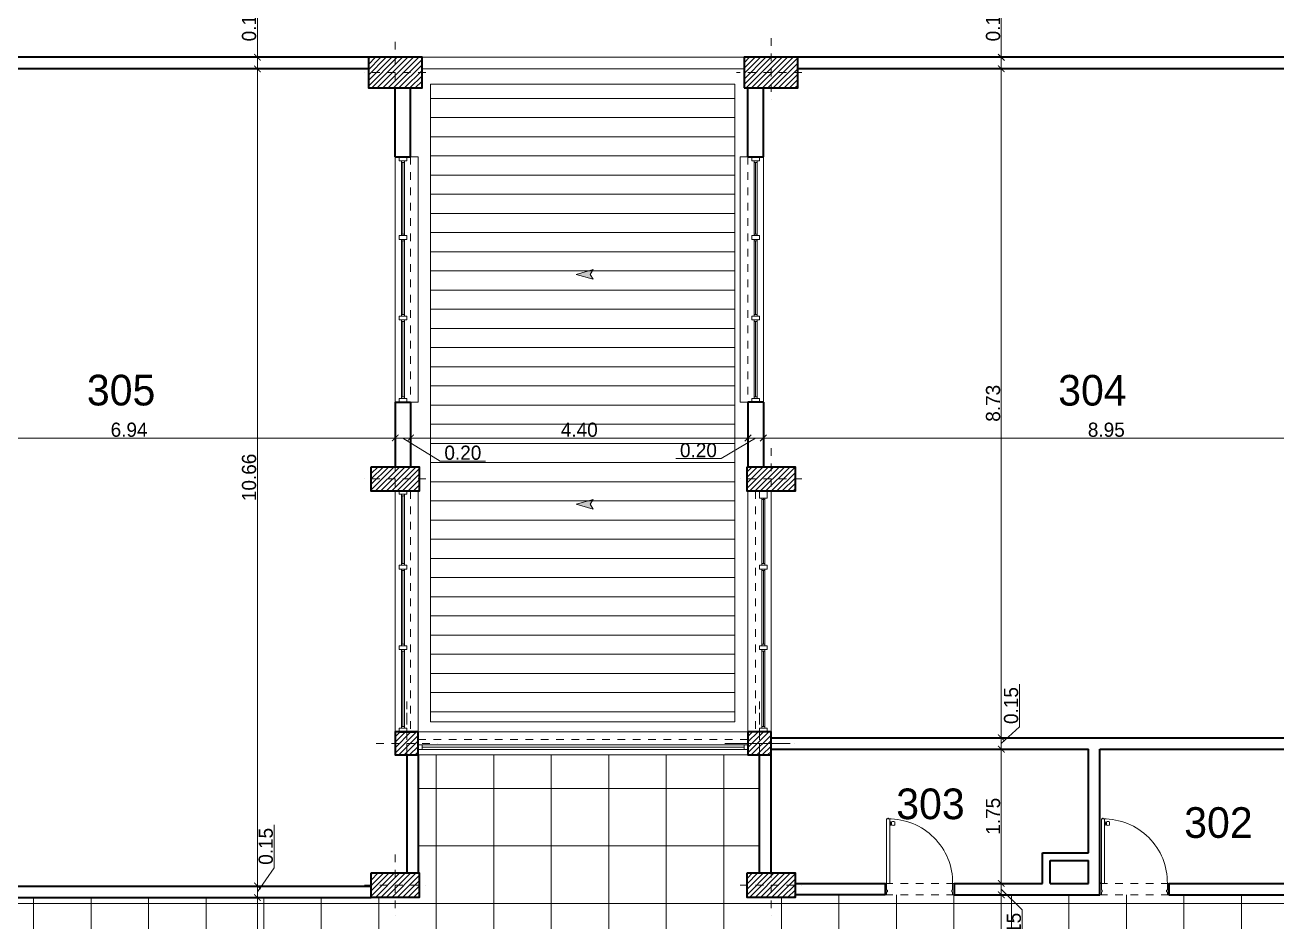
# Model space of a CAD drawing. Header units: millimetres. Extents: x 174 to 282, y -3 to 63.
# Drawn here: x 213.96 to 230.29, y 40.89 to 52.59 of the extents above; entities that cross this region are included whole.
import ezdxf
from ezdxf.enums import TextEntityAlignment as Align

# ---------------------------------------------------------------- set-up
doc = ezdxf.new("R2010")
doc.units = ezdxf.units.MM
doc.header["$LTSCALE"] = 0.005
doc.header["$MEASUREMENT"] = 0
doc.linetypes.add('ACAD_ISO02W100', pattern=[15, 12, -3])
doc.linetypes.add('ACAD_ISO10W100', pattern=[18, 12, -3, 0, -3])
for name, color, linetype, lineweight in [('Aux', 1, 'Continuous', 9), ('columna', 6, 'Continuous', 40), ('cotas', 1, 'Continuous', 15), ('ejes', 1, 'ACAD_ISO10W100', 9), ('Hatch', 11, 'Continuous', 9), ('muebles', 2, 'Continuous', 20), ('muro', 5, 'Continuous', 40), ('proy', 1, 'ACAD_ISO02W100', 9), ('pu-ven', 2, 'Continuous', 20), ('reforzamiento', 5, 'ACAD_ISO10W100', 40), ('Tenue', 11, 'Continuous', 5)]:
    doc.layers.add(name, color=color, linetype=linetype, lineweight=lineweight)
doc.layers.add('text', color=1, linetype='Continuous')
doc.styles.get("Standard").update_dxf_attribs({"font": 'ERASMD.TTF', "height": 0.185})
doc.dimstyles.get("Standard").update_dxf_attribs({"dimtxt": 0.15, "dimasz": 0.085, "dimexe": 0.07, "dimexo": 0.4, "dimgap": 0.015, "dimtad": 1, "dimzin": 1, "dimdsep": 46, "dimtxsty": 'Standard', "dimblk": 'ARCHTICK', "dimcen": 0, "dimclrd": 256, "dimclre": 256, "dimclrt": 2, "dimadec": 0, "dimazin": 0, "dimtfac": 1, "dimtix": 1, "dimtmove": 0, "dimatfit": 0, "dimfxl": 1, "dimlwd": -1, "dimlwe": -1, "dimarcsym": 0})

# ---------------------------------------------------------------- blocks, each defined once
blk = doc.blocks.new('pu-90-15')
at = {"layer": 'Aux'}
for p, q in [((0.035, 0.992), (0.035, 1.002)), ((0.045, 0.992), (0.045, 0.994))]:
    blk.add_line(p, q, dxfattribs=at)
for points in [[(0.025, 0.99), (0.025, 0.992), (0.055, 0.992), (0.055, 0.99)], [(0.06, 0.961), (0.065, 0.961), (0.065, 0.901), (0.06, 0.901)], [(0.065, 0.961), (0.075, 0.941), (0.075, 0.921), (0.065, 0.901)], [(0.075, 0.941), (0.085, 0.941), (0.085, 0.921), (0.075, 0.921)]]:
    blk.add_lwpolyline(points, dxfattribs=at)
for points in [[(0.035, 0.992), (0.035, 1.002, -0.457422), (0.045, 0.994), (0.045, 0.992)], [(0.085, 0.951), (0.085, 0.911, 0.25), (0.125, 0.911), (0.125, 0.951, 0.25), (0.085, 0.951, 1)]]:
    blk.add_lwpolyline(points, format="xyb", dxfattribs=at)
blk.add_circle((0.017, 0.153), 0.0025, dxfattribs=at)
for centre, radius, start, end in [((0.037, 0.994), 0.00846, 2.1794, 100.501), ((0.05, 0.16), 0.83, 359.2361, 90.7639)]:
    blk.add_arc(centre, radius, start, end, dxfattribs=at)
at = {"layer": 'proy'}
blk.add_line((0, 0), (0.9, 0), dxfattribs=at)
blk.add_lwpolyline([(0.9, 0.15), (0.9, 0), (0, 0), (0, 0.15)], close=True, dxfattribs=at)
at = {"layer": 'pu-ven'}
for points in [[(0.02, 0.15), (0.02, 0.99), (0.06, 0.99), (0.06, 0.15)], [(0, 0.15), (0, 0), (0.02, 0), (0.02, 0.04), (0.03, 0.04), (0.03, 0.06), (0.02, 0.06), (0.02, 0.15)], [(0.9, 0.15), (0.9, 0), (0.88, 0), (0.88, 0.04), (0.87, 0.04), (0.87, 0.06), (0.88, 0.06), (0.88, 0.15)]]:
    blk.add_lwpolyline(points, close=True, dxfattribs=at)
blk = doc.blocks.new('_ArchTick')
at = {"color": 0, "linetype": 'ByBlock', "const_width": 0.15}
blk.add_lwpolyline([(-0.5, -0.5), (0.5, 0.5)], dxfattribs=at)
blk = doc.blocks.new('*D30')
at = {"layer": 'cotas', "transparency": 16777216}
for p, q in [((211.851, 47.204), (218.791, 47.204)), ((211.851, 47.093), (211.851, 47.134)), ((218.791, 47.093), (218.791, 47.134))]:
    blk.add_line(p, q, dxfattribs=at)
at = {"layer": 'Defpoints', "color": 0, "transparency": 16777216}
for p in [(211.851, 47.493), (218.791, 47.493), (218.791, 47.204)]:
    blk.add_point(p, dxfattribs=at)
at = {"layer": 'cotas', "transparency": 16777216, "xscale": 0.085, "yscale": 0.085, "zscale": 0.085, "rotation": 180}
blk.add_blockref('_ArchTick', (211.851, 47.204), dxfattribs=at)
at = {"layer": 'cotas', "transparency": 16777216, "xscale": 0.085, "yscale": 0.085, "zscale": 0.085}
blk.add_blockref('_ArchTick', (218.791, 47.204), dxfattribs=at)
at = {"layer": 'cotas', "color": 2, "transparency": 16777216, "insert": (215.321, 47.311), "char_height": 0.185, "attachment_point": 5}
blk.add_mtext('6.94', dxfattribs=at)
blk = doc.blocks.new('*D31')
at = {"layer": 'cotas', "transparency": 16777216}
for p, q in [((218.791, 47.204), (218.706, 47.204)), ((218.791, 47.204), (218.991, 47.204)), ((218.791, 47.204), (218.991, 47.204)), ((218.891, 47.204), (219.376, 46.903)), ((218.991, 47.204), (219.076, 47.204)), ((218.791, 47.093), (218.791, 47.134)), ((218.991, 47.093), (218.991, 47.134)), ((219.376, 46.903), (219.969, 46.903))]:
    blk.add_line(p, q, dxfattribs=at)
at = {"layer": 'Defpoints', "color": 0, "transparency": 16777216}
for p in [(218.791, 47.493), (218.991, 47.493), (218.991, 47.204)]:
    blk.add_point(p, dxfattribs=at)
at = {"layer": 'cotas', "transparency": 16777216, "xscale": 0.085, "yscale": 0.085, "zscale": 0.085}
blk.add_blockref('_ArchTick', (218.791, 47.204), dxfattribs=at)
at = {"layer": 'cotas', "transparency": 16777216, "xscale": 0.085, "yscale": 0.085, "zscale": 0.085, "rotation": 180}
blk.add_blockref('_ArchTick', (218.991, 47.204), dxfattribs=at)
at = {"layer": 'cotas', "color": 2, "transparency": 16777216, "insert": (219.673, 47.011), "char_height": 0.185, "attachment_point": 5}
blk.add_mtext('0.20', dxfattribs=at)
blk = doc.blocks.new('*D32')
at = {"layer": 'cotas', "transparency": 16777216}
for p, q in [((218.991, 47.204), (223.391, 47.204)), ((218.991, 47.093), (218.991, 47.134)), ((223.391, 47.093), (223.391, 47.134))]:
    blk.add_line(p, q, dxfattribs=at)
at = {"layer": 'Defpoints', "color": 0, "transparency": 16777216}
for p in [(218.991, 47.493), (223.391, 47.493), (223.391, 47.204)]:
    blk.add_point(p, dxfattribs=at)
at = {"layer": 'cotas', "transparency": 16777216, "xscale": 0.085, "yscale": 0.085, "zscale": 0.085, "rotation": 180}
blk.add_blockref('_ArchTick', (218.991, 47.204), dxfattribs=at)
at = {"layer": 'cotas', "transparency": 16777216, "xscale": 0.085, "yscale": 0.085, "zscale": 0.085}
blk.add_blockref('_ArchTick', (223.391, 47.204), dxfattribs=at)
at = {"layer": 'cotas', "color": 2, "transparency": 16777216, "insert": (221.191, 47.311), "char_height": 0.185, "attachment_point": 5}
blk.add_mtext('4.40', dxfattribs=at)
blk = doc.blocks.new('*D33')
at = {"layer": 'cotas', "transparency": 16777216}
for p, q in [((223.491, 47.204), (223.042, 46.937)), ((223.391, 47.204), (223.306, 47.204)), ((223.391, 47.204), (223.591, 47.204)), ((223.391, 47.204), (223.591, 47.204)), ((223.591, 47.204), (223.676, 47.204)), ((223.391, 47.093), (223.391, 47.134)), ((223.591, 47.093), (223.591, 47.134)), ((223.042, 46.937), (222.449, 46.937))]:
    blk.add_line(p, q, dxfattribs=at)
at = {"layer": 'Defpoints', "color": 0, "transparency": 16777216}
for p in [(223.391, 47.493), (223.591, 47.493), (223.591, 47.204)]:
    blk.add_point(p, dxfattribs=at)
at = {"layer": 'cotas', "transparency": 16777216, "xscale": 0.085, "yscale": 0.085, "zscale": 0.085}
blk.add_blockref('_ArchTick', (223.391, 47.204), dxfattribs=at)
at = {"layer": 'cotas', "transparency": 16777216, "xscale": 0.085, "yscale": 0.085, "zscale": 0.085, "rotation": 180}
blk.add_blockref('_ArchTick', (223.591, 47.204), dxfattribs=at)
at = {"layer": 'cotas', "color": 2, "transparency": 16777216, "insert": (222.745, 47.044), "char_height": 0.185, "attachment_point": 5}
blk.add_mtext('0.20', dxfattribs=at)
blk = doc.blocks.new('*D34')
at = {"layer": 'cotas', "transparency": 16777216}
for p, q in [((223.591, 47.204), (232.536, 47.204)), ((223.591, 47.093), (223.591, 47.134)), ((232.536, 47.093), (232.536, 47.134))]:
    blk.add_line(p, q, dxfattribs=at)
at = {"layer": 'Defpoints', "color": 0, "transparency": 16777216}
for p in [(223.591, 47.493), (232.536, 47.493), (232.536, 47.204)]:
    blk.add_point(p, dxfattribs=at)
at = {"layer": 'cotas', "transparency": 16777216, "xscale": 0.085, "yscale": 0.085, "zscale": 0.085, "rotation": 180}
blk.add_blockref('_ArchTick', (223.591, 47.204), dxfattribs=at)
at = {"layer": 'cotas', "transparency": 16777216, "xscale": 0.085, "yscale": 0.085, "zscale": 0.085}
blk.add_blockref('_ArchTick', (232.536, 47.204), dxfattribs=at)
at = {"layer": 'cotas', "color": 2, "transparency": 16777216, "insert": (228.063, 47.311), "char_height": 0.185, "attachment_point": 5}
blk.add_mtext('8.95', dxfattribs=at)
blk = doc.blocks.new('*D96')
at = {"layer": 'cotas', "transparency": 16777216}
for p, q in [((216.994, 52.17), (216.994, 52.899)), ((216.994, 52.02), (216.994, 52.17)), ((217.214, 52.17), (217.064, 52.17)), ((216.994, 52.02), (216.994, 51.935)), ((217.214, 52.02), (217.064, 52.02))]:
    blk.add_line(p, q, dxfattribs=at)
at = {"layer": 'Defpoints', "color": 0, "transparency": 16777216}
for p in [(216.814, 52.17), (216.814, 52.02), (216.994, 52.02)]:
    blk.add_point(p, dxfattribs=at)
at = {"layer": 'cotas', "transparency": 16777216, "xscale": 0.085, "yscale": 0.085, "zscale": 0.085}
for p, rotation in [((216.994, 52.17), 270), ((216.994, 52.02), 90)]:
    blk.add_blockref('_ArchTick', p, dxfattribs=dict(at, rotation=rotation))
at = {"layer": 'cotas', "color": 2, "transparency": 16777216, "insert": (216.886, 52.619), "char_height": 0.185, "attachment_point": 5, "rotation": 90}
blk.add_mtext('0.15', dxfattribs=at)
blk = doc.blocks.new('*D97')
at = {"layer": 'cotas', "transparency": 16777216}
for p, q in [((216.994, 52.02), (216.994, 41.36)), ((217.214, 52.02), (217.064, 52.02)), ((216.82, 41.36), (216.924, 41.36))]:
    blk.add_line(p, q, dxfattribs=at)
at = {"layer": 'Defpoints', "color": 0, "transparency": 16777216}
for p in [(216.814, 52.02), (216.994, 41.36), (217.22, 41.36)]:
    blk.add_point(p, dxfattribs=at)
at = {"layer": 'cotas', "transparency": 16777216, "xscale": 0.085, "yscale": 0.085, "zscale": 0.085}
for p, rotation in [((216.994, 52.02), 90), ((216.994, 41.36), 270)]:
    blk.add_blockref('_ArchTick', p, dxfattribs=dict(at, rotation=rotation))
at = {"layer": 'cotas', "color": 2, "transparency": 16777216, "insert": (216.886, 46.69), "char_height": 0.185, "attachment_point": 5, "rotation": 90}
blk.add_mtext('10.66', dxfattribs=at)
blk = doc.blocks.new('*D98')
at = {"layer": 'cotas', "transparency": 16777216}
for p, q in [((217.212, 41.599), (217.212, 42.158)), ((216.994, 41.285), (217.212, 41.599)), ((216.82, 41.36), (216.924, 41.36)), ((216.994, 41.36), (216.994, 41.445)), ((216.994, 41.36), (216.994, 41.21)), ((216.994, 41.36), (216.994, 41.21)), ((216.95, 41.21), (216.924, 41.21)), ((216.994, 41.21), (216.994, 41.125))]:
    blk.add_line(p, q, dxfattribs=at)
at = {"layer": 'Defpoints', "color": 0, "transparency": 16777216}
for p in [(217.22, 41.36), (216.994, 41.21), (217.35, 41.21)]:
    blk.add_point(p, dxfattribs=at)
at = {"layer": 'cotas', "transparency": 16777216, "xscale": 0.085, "yscale": 0.085, "zscale": 0.085}
for p, rotation in [((216.994, 41.36), 270), ((216.994, 41.21), 90)]:
    blk.add_blockref('_ArchTick', p, dxfattribs=dict(at, rotation=rotation))
at = {"layer": 'cotas', "color": 2, "transparency": 16777216, "insert": (217.104, 41.878), "char_height": 0.185, "attachment_point": 5, "rotation": 90}
blk.add_mtext('0.15', dxfattribs=at)
blk = doc.blocks.new('*D99')
at = {"layer": 'cotas', "transparency": 16777216}
for p, q in [((216.95, 41.21), (216.924, 41.21)), ((216.994, 41.21), (216.994, 38.37)), ((216.95, 38.37), (216.924, 38.37))]:
    blk.add_line(p, q, dxfattribs=at)
at = {"layer": 'Defpoints', "color": 0, "transparency": 16777216}
for p in [(217.35, 41.21), (216.994, 38.37), (217.35, 38.37)]:
    blk.add_point(p, dxfattribs=at)
at = {"layer": 'cotas', "transparency": 16777216, "xscale": 0.085, "yscale": 0.085, "zscale": 0.085}
for p, rotation in [((216.994, 41.21), 90), ((216.994, 38.37), 270)]:
    blk.add_blockref('_ArchTick', p, dxfattribs=dict(at, rotation=rotation))
at = {"layer": 'cotas', "color": 2, "transparency": 16777216, "insert": (216.886, 39.79), "char_height": 0.185, "attachment_point": 5, "rotation": 90}
blk.add_mtext('2.84', dxfattribs=at)
blk = doc.blocks.new('*D114')
at = {"layer": 'cotas', "transparency": 16777216}
for p, q in [((226.694, 52.17), (226.694, 52.899)), ((226.694, 52.02), (226.694, 52.17)), ((226.777, 52.17), (226.764, 52.17)), ((226.694, 52.02), (226.694, 51.935)), ((226.777, 52.02), (226.764, 52.02))]:
    blk.add_line(p, q, dxfattribs=at)
at = {"layer": 'Defpoints', "color": 0, "transparency": 16777216}
for p in [(226.377, 52.17), (226.377, 52.02), (226.694, 52.02)]:
    blk.add_point(p, dxfattribs=at)
at = {"layer": 'cotas', "transparency": 16777216, "xscale": 0.085, "yscale": 0.085, "zscale": 0.085}
for p, rotation in [((226.694, 52.17), 270), ((226.694, 52.02), 90)]:
    blk.add_blockref('_ArchTick', p, dxfattribs=dict(at, rotation=rotation))
at = {"layer": 'cotas', "color": 2, "transparency": 16777216, "insert": (226.587, 52.619), "char_height": 0.185, "attachment_point": 5, "rotation": 90}
blk.add_mtext('0.15', dxfattribs=at)
blk = doc.blocks.new('*D115')
at = {"layer": 'cotas', "transparency": 16777216}
for p, q in [((226.694, 52.02), (226.694, 43.295)), ((226.777, 52.02), (226.764, 52.02)), ((226.681, 43.295), (226.764, 43.295))]:
    blk.add_line(p, q, dxfattribs=at)
at = {"layer": 'Defpoints', "color": 0, "transparency": 16777216}
for p in [(226.377, 52.02), (226.281, 43.295), (226.694, 43.295)]:
    blk.add_point(p, dxfattribs=at)
at = {"layer": 'cotas', "transparency": 16777216, "xscale": 0.085, "yscale": 0.085, "zscale": 0.085}
for p, rotation in [((226.694, 52.02), 90), ((226.694, 43.295), 270)]:
    blk.add_blockref('_ArchTick', p, dxfattribs=dict(at, rotation=rotation))
at = {"layer": 'cotas', "color": 2, "transparency": 16777216, "insert": (226.587, 47.657), "char_height": 0.185, "attachment_point": 5, "rotation": 90}
blk.add_mtext('8.73', dxfattribs=at)
blk = doc.blocks.new('*D116')
at = {"layer": 'cotas', "transparency": 16777216}
for p, q in [((226.93, 43.435), (226.93, 43.993)), ((226.694, 43.22), (226.93, 43.435)), ((226.681, 43.295), (226.764, 43.295)), ((226.694, 43.295), (226.694, 43.38)), ((226.694, 43.295), (226.694, 43.145)), ((226.694, 43.295), (226.694, 43.145)), ((226.681, 43.145), (226.764, 43.145)), ((226.694, 43.145), (226.694, 43.06))]:
    blk.add_line(p, q, dxfattribs=at)
at = {"layer": 'Defpoints', "color": 0, "transparency": 16777216}
for p in [(226.281, 43.295), (226.281, 43.145), (226.694, 43.145)]:
    blk.add_point(p, dxfattribs=at)
at = {"layer": 'cotas', "transparency": 16777216, "xscale": 0.085, "yscale": 0.085, "zscale": 0.085}
for p, rotation in [((226.694, 43.295), 270), ((226.694, 43.145), 90)]:
    blk.add_blockref('_ArchTick', p, dxfattribs=dict(at, rotation=rotation))
at = {"layer": 'cotas', "color": 2, "transparency": 16777216, "insert": (226.822, 43.714), "char_height": 0.185, "attachment_point": 5, "rotation": 90}
blk.add_mtext('0.15', dxfattribs=at)
blk = doc.blocks.new('*D117')
at = {"layer": 'cotas', "transparency": 16777216}
for p, q in [((226.681, 43.145), (226.764, 43.145)), ((226.694, 43.145), (226.694, 41.395)), ((226.512, 41.395), (226.624, 41.395))]:
    blk.add_line(p, q, dxfattribs=at)
at = {"layer": 'Defpoints', "color": 0, "transparency": 16777216}
for p in [(226.281, 43.145), (226.694, 41.395), (226.912, 41.395)]:
    blk.add_point(p, dxfattribs=at)
at = {"layer": 'cotas', "transparency": 16777216, "xscale": 0.085, "yscale": 0.085, "zscale": 0.085}
for p, rotation in [((226.694, 43.145), 90), ((226.694, 41.395), 270)]:
    blk.add_blockref('_ArchTick', p, dxfattribs=dict(at, rotation=rotation))
at = {"layer": 'cotas', "color": 2, "transparency": 16777216, "insert": (226.587, 42.27), "char_height": 0.185, "attachment_point": 5, "rotation": 90}
blk.add_mtext('1.75', dxfattribs=at)
blk = doc.blocks.new('*D118')
at = {"layer": 'cotas', "transparency": 16777216}
for p, q in [((226.694, 41.395), (226.694, 41.48)), ((226.512, 41.395), (226.624, 41.395)), ((226.694, 41.395), (226.694, 41.245)), ((226.694, 41.395), (226.694, 41.245)), ((226.694, 41.32), (226.967, 41.05)), ((226.512, 41.245), (226.624, 41.245)), ((226.694, 41.245), (226.694, 41.16)), ((226.967, 41.05), (226.967, 40.491))]:
    blk.add_line(p, q, dxfattribs=at)
at = {"layer": 'Defpoints', "color": 0, "transparency": 16777216}
for p in [(226.912, 41.395), (226.694, 41.245), (226.912, 41.245)]:
    blk.add_point(p, dxfattribs=at)
at = {"layer": 'cotas', "transparency": 16777216, "xscale": 0.085, "yscale": 0.085, "zscale": 0.085}
for p, rotation in [((226.694, 41.395), 270), ((226.694, 41.245), 90)]:
    blk.add_blockref('_ArchTick', p, dxfattribs=dict(at, rotation=rotation))
at = {"layer": 'cotas', "color": 2, "transparency": 16777216, "insert": (226.859, 40.77), "char_height": 0.185, "attachment_point": 5, "rotation": 90}
blk.add_mtext('0.15', dxfattribs=at)
blk = doc.blocks.new('*D119')
at = {"layer": 'cotas', "transparency": 16777216}
for p, q in [((226.512, 41.245), (226.624, 41.245)), ((226.694, 41.245), (226.694, 38.17)), ((226.691, 38.17), (226.624, 38.17))]:
    blk.add_line(p, q, dxfattribs=at)
at = {"layer": 'Defpoints', "color": 0, "transparency": 16777216}
for p in [(226.912, 41.245), (226.694, 38.17), (227.091, 38.17)]:
    blk.add_point(p, dxfattribs=at)
at = {"layer": 'cotas', "transparency": 16777216, "xscale": 0.085, "yscale": 0.085, "zscale": 0.085}
for p, rotation in [((226.694, 41.245), 90), ((226.694, 38.17), 270)]:
    blk.add_blockref('_ArchTick', p, dxfattribs=dict(at, rotation=rotation))
at = {"layer": 'cotas', "color": 2, "transparency": 16777216, "insert": (226.587, 39.707), "char_height": 0.185, "attachment_point": 5, "rotation": 90}
blk.add_mtext('3.08', dxfattribs=at)
blk = doc.blocks.new('FLECHACUBIERTA')
at = {"linetype": 'Continuous'}
blk.add_hatch(color=2, dxfattribs=at).paths.add_polyline_path([(0, 0), (-0.126, -0.441), (0, -0.368), (0.126, -0.441)])
at = {"color": 2, "linetype": 'Continuous'}
for p, q in [((0, 0), (-0.126, -0.441)), ((0, 0), (0.126, -0.441)), ((-0.126, -0.441), (0, -0.368)), ((0.126, -0.441), (0, -0.368))]:
    blk.add_line(p, q, dxfattribs=at)

msp = doc.modelspace()

# ---------------------------------------------------------------- hatches: boundary and pattern name
at = {"layer": 'Hatch'}
h = msp.add_hatch(dxfattribs=at)
h.set_pattern_fill('ANSI31', color=256, scale=0.4, style=0)
h.set_pattern_definition([(45, (676.075447, -492.116687), (-0.035355339, 0.035355339), [])])
h.paths.add_polyline_path([(212.111, 52.245), (211.391, 52.245), (211.391, 51.795), (212.111, 51.795)])
h.paths.add_polyline_path([(212.061, 46.878), (211.436, 46.878), (211.436, 46.558), (212.061, 46.558)])
h.paths.add_polyline_path([(219.141, 52.17), (218.441, 52.17), (218.441, 51.77), (219.141, 51.77)])
h.paths.add_polyline_path([(219.104, 46.83), (218.479, 46.83), (218.479, 46.51), (219.104, 46.51)])
h.paths.add_polyline_path([(224.004, 46.83), (223.379, 46.83), (223.379, 46.51), (224.004, 46.51)])
h.paths.add_polyline_path([(224.041, 52.17), (223.341, 52.17), (223.341, 51.77), (224.041, 51.77)])
h.paths.add_polyline_path([(232.936, 52.17), (232.206, 52.17), (232.206, 51.72), (232.936, 51.72)])
h.paths.add_polyline_path([(232.884, 46.825), (232.259, 46.825), (232.259, 46.505), (232.884, 46.505)])
h.paths.add_polyline_path([(232.861, 43.37), (232.561, 43.37), (232.561, 43.07), (232.861, 43.07)])
h.paths.add_polyline_path([(232.884, 41.53), (232.259, 41.53), (232.259, 41.21), (232.884, 41.21)])
h.paths.add_polyline_path([(223.691, 43.37), (223.391, 43.37), (223.391, 43.07), (223.691, 43.07)])
h.paths.add_polyline_path([(224.004, 41.53), (223.379, 41.53), (223.379, 41.21), (224.004, 41.21)])
h.paths.add_polyline_path([(219.104, 41.53), (218.479, 41.53), (218.479, 41.21), (219.104, 41.21)])
h.paths.add_polyline_path([(219.091, 43.37), (218.791, 43.37), (218.791, 43.07), (219.091, 43.07)])
h.paths.add_polyline_path([(212.118, 41.53), (211.378, 41.53), (211.378, 41.21), (212.118, 41.21)])
h.paths.add_polyline_path([(211.901, 43.37), (211.601, 43.37), (211.601, 43.07), (211.901, 43.07)])
h.paths.add_polyline_path([(207.301, 43.37), (207.001, 43.37), (207.001, 43.07), (207.301, 43.07)])
h.paths.add_polyline_path([(207.351, 41.52), (206.951, 41.52), (206.951, 41.22), (207.351, 41.22)])
h.paths.add_polyline_path([(200.126, 41.57), (199.726, 41.57), (199.726, 41.27), (200.126, 41.27)])
h.paths.add_polyline_path([(200.501, 38.52), (199.701, 38.52), (199.701, 38.07), (200.501, 38.07)])
h.paths.add_polyline_path([(207.351, 38.445), (206.951, 38.445), (206.951, 38.145), (207.351, 38.145)])
h.paths.add_polyline_path([(211.673, 38.37), (211.274, 38.37), (211.274, 38.07), (211.673, 38.07)])
h.paths.add_polyline_path([(211.833, 34.935), (211.113, 34.935), (211.113, 34.505), (211.833, 34.505)])
h.paths.add_polyline_path([(207.351, 34.87), (206.951, 34.87), (206.951, 34.57), (207.351, 34.57)])
h.paths.add_polyline_path([(219.139, 34.92), (218.289, 34.92), (218.289, 34.52), (219.139, 34.52)])
h.paths.add_polyline_path([(219.141, 38.47), (218.441, 38.47), (218.441, 38.07), (219.141, 38.07)])
h.paths.add_polyline_path([(224.041, 38.47), (223.341, 38.47), (223.341, 38.07), (224.041, 38.07)])
h.paths.add_polyline_path([(223.741, 34.87), (223.341, 34.87), (223.341, 34.57), (223.741, 34.57)])
h.paths.add_polyline_path([(225.941, 34.87), (225.641, 34.87), (225.641, 34.57), (225.941, 34.57)])
h.paths.add_polyline_path([(230.641, 34.87), (230.341, 34.87), (230.341, 34.57), (230.641, 34.57)])
h.paths.add_polyline_path([(232.936, 34.87), (232.486, 34.87), (232.486, 34.57), (232.936, 34.57)])
h.paths.add_polyline_path([(233.186, 38.47), (232.486, 38.47), (232.486, 38.07), (233.186, 38.07)])
h = msp.add_hatch(dxfattribs=at)
h.set_pattern_fill('LINE', color=256, scale=2, style=0)
h.set_pattern_definition([(0, (676.07545, -492.11669), (0, 0.25), [])])
h.paths.add_polyline_path([(211.45, 51.795), (211.391, 51.795), (211.391, 51.818), (207.531, 51.818), (207.531, 51.795), (207.509, 51.795), (207.509, 43.501), (211.45, 43.501), (211.45, 46.558), (211.436, 46.558), (211.436, 46.878), (211.45, 46.878)])
h.paths.add_polyline_path([(223.22, 51.818), (219.253, 51.818), (219.253, 43.501), (223.22, 43.501)])
h.paths.add_polyline_path([(236.496, 51.854), (233.025, 51.854), (233.025, 43.504), (236.496, 43.504)])
h.paths.add_polyline_path([(209.149, 47.456), (209.754, 47.456), (209.754, 47.173), (209.149, 47.173)], flags=24)
h.paths.add_polyline_path([(219.344, 47.156), (219.949, 47.156), (219.949, 46.872), (219.344, 46.872)], flags=24)
h.paths.add_polyline_path([(220.888, 47.456), (221.493, 47.456), (221.493, 47.173), (220.888, 47.173)], flags=24)
h.paths.add_polyline_path([(222.469, 47.189), (223.074, 47.189), (223.074, 46.905), (222.469, 46.905)], flags=24)
h.paths.add_polyline_path([(233.111, 47.197), (233.716, 47.197), (233.716, 46.913), (233.111, 46.913)], flags=24)
h.paths.add_polyline_path([(234.383, 47.456), (234.988, 47.456), (234.988, 47.173), (234.383, 47.173)], flags=24)
h.paths.add_polyline_path([(235.67, 47.112), (236.275, 47.112), (236.275, 46.829), (235.67, 46.829)], flags=24)
h = msp.add_hatch(dxfattribs=at)
h.set_pattern_fill('NET', color=256, scale=6, style=0)
h.set_pattern_definition([(0, (676.07545, -492.1167), (0, 0.75), []), (90, (676.07545, -492.1167), (-0.75, 5e-17), [])])
h.paths.add_polyline_path([(236.586, 41.22), (236.536, 41.22), (236.536, 41.62), (236.706, 41.62), (236.706, 43.07), (236.661, 43.07), (232.861, 43.07), (232.861, 41.53), (232.884, 41.53), (232.884, 41.21), (232.239, 41.21), (232.239, 41.245), (231.359, 41.245), (231.349, 41.245), (228.879, 41.245), (227.979, 41.245), (226.079, 41.245), (225.179, 41.245), (224.004, 41.245), (224.004, 41.21), (223.379, 41.21), (223.379, 41.53), (223.541, 41.53), (223.541, 43.07), (223.391, 43.07), (219.091, 43.07), (219.091, 41.53), (219.104, 41.53), (219.104, 41.21), (218.479, 41.21), (213.018, 41.21), (212.118, 41.21), (211.378, 41.21), (211.378, 41.53), (211.676, 41.53), (211.676, 43.07), (211.601, 43.07), (207.301, 43.07), (207.151, 43.07), (207.151, 42.82), (207.151, 42.17), (207.151, 41.545), (207.376, 41.545), (207.376, 41.195), (207.351, 41.195), (207.351, 39.35), (207.351, 39.35), (207.351, 38.47), (207.376, 38.47), (207.376, 38.12), (207.351, 38.12), (207.351, 35.775), (207.351, 35.775), (207.351, 34.895), (207.376, 34.895), (207.376, 34.525), (207.351, 34.525), (207.351, 33.645), (207.351, 33.645), (207.351, 29.195), (207.376, 29.195), (207.376, 28.845), (206.926, 28.845), (206.926, 28.845), (200.226, 28.845), (200.226, 28.818), (199.676, 28.818), (199.676, 28.86), (195.806, 28.86), (195.806, 28.82), (195.481, 28.82), (195.481, 28.8), (195.441, 28.8), (195.441, 28.79), (195.431, 28.79), (195.431, 27.95), (195.441, 27.95), (195.441, 27.94), (195.481, 27.94), (195.481, 27.92), (195.481, 26.89), (199.176, 26.89), (199.196, 26.89), (199.196, 26.8), (199.206, 26.8), (199.206, 26.79), (200.046, 26.79), (200.046, 26.8), (200.056, 26.8), (200.056, 26.89), (204.491, 26.89), (204.511, 26.89), (204.511, 26.8), (204.521, 26.8), (204.521, 26.79), (205.361, 26.79), (205.361, 26.8), (205.371, 26.8), (205.371, 26.89), (205.391, 26.89), (205.541, 26.89), (207.376, 26.89), (207.376, 26.74), (207.376, 25.9), (207.376, 25.88), (207.376, 24.795), (207.376, 24.445), (207.376, 21.87), (207.376, 20.97), (209.961, 20.97), (210.141, 20.97), (211.021, 20.97), (211.041, 20.97), (215.666, 20.97), (215.686, 20.97), (216.566, 20.97), (217.666, 20.97), (220.811, 20.97), (220.991, 20.97), (221.871, 20.97), (222.341, 20.97), (222.341, 21.395), (222.341, 23.995), (222.341, 24.42), (221.841, 24.42), (221.841, 24.67), (221.099, 24.67), (219.559, 24.67), (219.039, 24.67), (219.039, 24.47), (218.569, 24.47), (217.639, 24.47), (211.693, 24.47), (211.693, 24.27), (211.253, 24.27), (211.253, 24.62), (211.143, 24.62), (209.448, 24.62), (209.448, 24.575), (211.024, 24.575), (211.024, 24.515), (209.448, 24.515), (209.448, 24.62), (209.386, 24.62), (209.386, 24.47), (209.099, 24.47), (209.099, 29.22), (211.249, 29.22), (211.524, 29.22), (211.524, 30.12), (211.524, 33.455), (211.524, 34.355), (209.099, 34.355), (209.099, 38.37), (209.587, 38.37), (210.595, 38.37), (211.274, 38.37), (211.674, 38.37), (214.072, 38.37), (214.222, 38.37), (218.163, 38.37), (218.441, 38.37), (218.441, 38.47), (219.141, 38.47), (219.141, 38.37), (222.341, 38.37), (222.341, 38.22), (219.141, 38.22), (219.141, 38.07), (219.139, 38.07), (219.139, 36.57), (223.141, 36.57), (223.141, 38.37), (223.341, 38.37), (223.341, 38.47), (224.041, 38.47), (224.041, 38.37), (225.101, 38.37), (225.101, 38.27), (225.801, 38.27), (225.801, 38.37), (225.941, 38.37), (225.941, 38.17), (227.041, 38.17), (227.041, 38.673, -2.414214), (227.066, 38.698, -0.414214), (227.041, 38.673), (227.041, 38.17), (228.181, 38.17), (228.241, 38.17), (228.241, 38.12), (230.441, 38.12), (230.441, 38.37), (230.641, 38.37), (230.641, 38.27), (231.341, 38.27), (231.341, 38.37), (232.486, 38.37), (232.486, 38.47), (233.186, 38.47), (233.186, 38.07), (233.136, 38.07), (233.136, 36.52), (236.611, 36.52), (236.611, 36.77), (236.949, 36.77), (237.629, 36.77), (238.086, 36.77), (238.766, 36.77), (238.911, 36.77), (238.911, 38.07), (237.086, 38.07), (237.086, 38.02), (236.536, 38.02), (236.536, 38.42), (236.586, 38.42), (236.586, 39.41), (236.586, 40.14)])

# ---------------------------------------------------------------- linework, layer by layer
at = {"layer": 'Aux'}
for p, q in [((218.871, 49.865), (218.871, 50.8)), ((218.911, 49.845), (218.911, 50.82)), ((223.471, 49.845), (223.471, 50.82)), ((223.511, 49.865), (223.511, 50.8)), ((218.871, 48.795), (218.871, 49.795)), ((218.911, 48.795), (218.911, 49.795)), ((223.471, 48.795), (223.471, 49.795)), ((223.511, 48.795), (223.511, 49.795)), ((218.871, 47.72), (218.871, 48.745)), ((218.911, 47.72), (218.911, 48.745)), ((223.471, 47.72), (223.471, 48.745)), ((223.511, 47.72), (223.511, 48.745)), ((218.871, 45.565), (218.871, 46.45)), ((218.911, 45.545), (218.911, 46.45)), ((223.571, 45.545), (223.571, 46.42)), ((223.611, 45.565), (223.611, 46.42)), ((218.871, 44.495), (218.871, 45.495)), ((218.911, 44.495), (218.911, 45.495)), ((223.571, 44.495), (223.571, 45.495)), ((223.611, 44.495), (223.611, 45.495)), ((218.871, 43.42), (218.871, 44.445)), ((218.911, 43.42), (218.911, 44.445)), ((223.571, 43.42), (223.571, 44.445)), ((223.611, 43.42), (223.611, 44.445)), ((223.341, 43.2), (219.09, 43.2)), ((223.341, 43.14), (219.09, 43.14))]:
    msp.add_line(p, q, dxfattribs=at)
at = {"layer": 'columna'}
for p, q in [((219.141, 52.17), (218.741, 52.17)), ((219.141, 51.87), (219.141, 52.17))]:
    msp.add_line(p, q, dxfattribs=at)
for points in [[(218.441, 52.17), (218.441, 51.77), (219.141, 51.77), (219.141, 52.17)], [(223.341, 51.77), (224.041, 51.77), (224.041, 52.17), (223.341, 52.17)], [(218.479, 46.83), (219.104, 46.83), (219.104, 46.51), (218.479, 46.51)], [(223.379, 46.83), (224.004, 46.83), (224.004, 46.51), (223.379, 46.51)], [(219.091, 43.07), (219.091, 43.37), (218.791, 43.37), (218.791, 43.07)], [(219.091, 43.07), (219.091, 43.37), (218.791, 43.37), (218.791, 43.07)], [(223.691, 43.07), (223.691, 43.37), (223.391, 43.37), (223.391, 43.07)], [(218.479, 41.53), (219.104, 41.53), (219.104, 41.21), (218.479, 41.21)], [(223.379, 41.53), (224.004, 41.53), (224.004, 41.21), (223.379, 41.21)]]:
    msp.add_lwpolyline(points, close=True, dxfattribs=at)
at = {"layer": 'ejes'}
for p, q in [((223.691, 52.42), (223.691, 51.62)), ((218.791, 52.37), (218.791, 51.57)), ((219.191, 51.97), (218.391, 51.97)), ((224.091, 51.97), (223.241, 51.97)), ((218.791, 47.07), (218.791, 46.27)), ((223.691, 47.07), (223.691, 46.27)), ((219.191, 46.67), (218.391, 46.67)), ((224.091, 46.67), (223.291, 46.67)), ((218.941, 43.769), (218.941, 42.969)), ((223.541, 43.769), (223.541, 42.969)), ((218.941, 43.62), (218.941, 42.82)), ((223.541, 43.62), (223.541, 42.82)), ((218.541, 43.22), (219.341, 43.22)), ((218.541, 43.22), (219.341, 43.22)), ((223.091, 43.22), (223.941, 43.22)), ((223.191, 43.22), (223.991, 43.22)), ((218.792, 41.77), (218.792, 40.97)), ((223.691, 41.77), (223.691, 40.97)), ((218.392, 41.37), (219.192, 41.37)), ((223.291, 41.37), (224.091, 41.37))]:
    msp.add_line(p, q, dxfattribs=at)
at = {"layer": 'muebles', "linetype": 'ByBlock'}
for p, q in [((223.341, 52.17), (219.141, 52.17)), ((223.341, 52.02), (219.141, 52.02))]:
    msp.add_line(p, q, dxfattribs=at)
at = {"layer": 'muebles'}
for p, q in [((218.841, 50.87), (218.841, 50.82)), ((218.841, 50.82), (218.941, 50.82)), ((218.871, 50.8), (218.871, 50.82)), ((218.871, 50.8), (218.911, 50.8)), ((218.891, 49.865), (218.891, 50.8)), ((218.911, 50.8), (218.911, 50.82)), ((218.941, 50.87), (218.941, 50.82)), ((223.441, 50.87), (223.441, 50.82)), ((223.541, 50.82), (223.441, 50.82)), ((223.471, 50.8), (223.471, 50.82)), ((223.511, 50.8), (223.471, 50.8)), ((223.491, 49.865), (223.491, 50.8)), ((223.511, 50.8), (223.511, 50.82)), ((223.541, 50.87), (223.541, 50.82)), ((218.841, 49.845), (218.841, 49.795)), ((218.841, 49.845), (218.941, 49.845)), ((218.841, 49.795), (218.941, 49.795)), ((218.871, 49.865), (218.911, 49.865)), ((218.871, 49.865), (218.871, 49.845)), ((218.871, 49.775), (218.871, 49.795)), ((218.911, 49.865), (218.911, 49.845)), ((218.911, 49.775), (218.911, 49.795)), ((218.941, 49.845), (218.941, 49.795)), ((223.441, 49.845), (223.441, 49.795)), ((223.541, 49.845), (223.441, 49.845)), ((223.541, 49.795), (223.441, 49.795)), ((223.511, 49.865), (223.471, 49.865)), ((223.471, 49.865), (223.471, 49.845)), ((223.471, 49.775), (223.471, 49.795)), ((223.511, 49.865), (223.511, 49.845)), ((223.511, 49.775), (223.511, 49.795)), ((223.541, 49.845), (223.541, 49.795)), ((218.871, 49.775), (218.911, 49.775)), ((218.891, 48.815), (218.891, 49.775)), ((223.511, 49.775), (223.471, 49.775)), ((223.491, 48.815), (223.491, 49.775)), ((218.871, 48.815), (218.911, 48.815)), ((218.871, 48.815), (218.871, 48.795)), ((218.911, 48.815), (218.911, 48.795)), ((223.511, 48.815), (223.471, 48.815)), ((223.471, 48.815), (223.471, 48.795)), ((223.511, 48.815), (223.511, 48.795)), ((218.841, 48.795), (218.841, 48.745)), ((218.841, 48.795), (218.941, 48.795)), ((218.841, 48.745), (218.941, 48.745)), ((218.871, 48.725), (218.871, 48.745)), ((218.871, 48.725), (218.911, 48.725)), ((218.891, 47.74), (218.891, 48.725)), ((218.911, 48.725), (218.911, 48.745)), ((218.941, 48.795), (218.941, 48.745)), ((223.441, 48.795), (223.441, 48.745)), ((223.541, 48.795), (223.441, 48.795)), ((223.541, 48.745), (223.441, 48.745)), ((223.471, 48.725), (223.471, 48.745)), ((223.511, 48.725), (223.471, 48.725)), ((223.491, 47.74), (223.491, 48.725)), ((223.511, 48.725), (223.511, 48.745)), ((223.541, 48.795), (223.541, 48.745)), ((218.841, 47.72), (218.841, 47.67)), ((218.841, 47.72), (218.941, 47.72)), ((218.871, 47.74), (218.871, 47.72)), ((218.871, 47.74), (218.911, 47.74)), ((218.911, 47.74), (218.911, 47.72)), ((218.941, 47.72), (218.941, 47.67)), ((223.441, 47.72), (223.441, 47.67)), ((223.541, 47.72), (223.441, 47.72)), ((223.471, 47.74), (223.471, 47.72)), ((223.511, 47.74), (223.471, 47.74)), ((223.511, 47.74), (223.511, 47.72)), ((223.541, 47.72), (223.541, 47.67)), ((218.841, 46.51), (218.841, 46.47)), ((218.841, 46.47), (218.941, 46.47)), ((218.871, 46.45), (218.871, 46.47)), ((218.871, 46.45), (218.911, 46.45)), ((218.891, 45.565), (218.891, 46.45)), ((218.911, 46.45), (218.911, 46.47)), ((218.941, 46.51), (218.941, 46.47)), ((223.541, 46.51), (223.541, 46.42)), ((223.641, 46.42), (223.541, 46.42)), ((223.571, 46.4), (223.571, 46.42)), ((223.611, 46.4), (223.571, 46.4)), ((223.591, 45.565), (223.591, 46.42)), ((223.611, 46.4), (223.611, 46.42)), ((223.641, 46.51), (223.641, 46.42)), ((218.841, 45.545), (218.841, 45.495)), ((218.841, 45.545), (218.941, 45.545)), ((218.871, 45.565), (218.911, 45.565)), ((218.871, 45.565), (218.871, 45.545)), ((218.911, 45.565), (218.911, 45.545)), ((218.941, 45.545), (218.941, 45.495)), ((223.541, 45.545), (223.541, 45.495)), ((223.641, 45.545), (223.541, 45.545)), ((223.611, 45.565), (223.571, 45.565)), ((223.571, 45.565), (223.571, 45.545)), ((223.611, 45.565), (223.611, 45.545)), ((223.641, 45.545), (223.641, 45.495)), ((218.841, 45.495), (218.941, 45.495)), ((218.871, 45.475), (218.871, 45.495)), ((218.871, 45.475), (218.911, 45.475)), ((218.891, 44.515), (218.891, 45.475)), ((218.911, 45.475), (218.911, 45.495)), ((223.641, 45.495), (223.541, 45.495)), ((223.571, 45.475), (223.571, 45.495)), ((223.611, 45.475), (223.571, 45.475)), ((223.591, 44.515), (223.591, 45.475)), ((223.611, 45.475), (223.611, 45.495)), ((218.841, 44.495), (218.841, 44.445)), ((218.841, 44.495), (218.941, 44.495)), ((218.841, 44.445), (218.941, 44.445)), ((218.871, 44.515), (218.911, 44.515)), ((218.871, 44.515), (218.871, 44.495)), ((218.871, 44.425), (218.871, 44.445)), ((218.871, 44.425), (218.911, 44.425)), ((218.891, 43.44), (218.891, 44.425)), ((218.911, 44.515), (218.911, 44.495)), ((218.911, 44.425), (218.911, 44.445)), ((218.941, 44.495), (218.941, 44.445)), ((223.541, 44.495), (223.541, 44.445)), ((223.641, 44.495), (223.541, 44.495)), ((223.641, 44.445), (223.541, 44.445)), ((223.611, 44.515), (223.571, 44.515)), ((223.571, 44.515), (223.571, 44.495)), ((223.571, 44.425), (223.571, 44.445)), ((223.611, 44.425), (223.571, 44.425)), ((223.591, 43.44), (223.591, 44.425)), ((223.611, 44.515), (223.611, 44.495)), ((223.611, 44.425), (223.611, 44.445)), ((223.641, 44.495), (223.641, 44.445)), ((218.871, 43.44), (218.871, 43.42)), ((218.871, 43.44), (218.911, 43.44)), ((218.911, 43.44), (218.911, 43.42)), ((223.571, 43.44), (223.571, 43.42)), ((223.611, 43.44), (223.571, 43.44)), ((223.611, 43.44), (223.611, 43.42)), ((218.841, 43.42), (218.841, 43.37)), ((218.841, 43.42), (218.941, 43.42)), ((218.941, 43.42), (218.941, 43.37)), ((223.541, 43.42), (223.541, 43.37)), ((223.641, 43.42), (223.541, 43.42)), ((223.641, 43.42), (223.641, 43.37))]:
    msp.add_line(p, q, dxfattribs=at)
msp.add_lwpolyline([(223.22, 43.501), (219.253, 43.501), (219.253, 51.818), (223.22, 51.818)], close=True, dxfattribs=at)
at = {"layer": 'muro', "linetype": 'ByBlock'}
for p, q in [((217.741, 52.17), (212.111, 52.17)), ((232.206, 52.17), (224.041, 52.17)), ((218.441, 52.02), (212.111, 52.02)), ((232.206, 52.02), (224.041, 52.02))]:
    msp.add_line(p, q, dxfattribs=at)
at = {"layer": 'muro'}
for p, q in [((218.791, 50.87), (218.791, 51.77)), ((218.991, 50.87), (218.991, 51.77)), ((223.391, 50.87), (223.391, 51.77)), ((223.591, 50.87), (223.591, 51.77)), ((218.791, 50.87), (218.991, 50.87)), ((218.791, 47.67), (218.791, 46.83)), ((218.991, 47.67), (218.991, 46.83)), ((223.391, 47.67), (223.391, 46.83)), ((223.591, 47.67), (223.591, 46.83)), ((223.691, 43.295), (231.349, 43.295)), ((223.691, 43.145), (227.829, 43.145)), ((227.829, 41.795), (227.829, 43.145)), ((227.979, 41.245), (227.979, 43.145)), ((227.979, 43.145), (231.199, 43.145)), ((218.941, 43.07), (218.941, 41.53)), ((219.091, 43.07), (219.091, 41.53)), ((223.541, 41.53), (223.541, 43.07)), ((223.691, 41.53), (223.691, 43.07)), ((227.229, 41.395), (227.229, 41.795)), ((227.229, 41.795), (227.829, 41.795)), ((227.329, 41.695), (227.829, 41.695)), ((227.329, 41.395), (227.329, 41.695)), ((227.829, 41.395), (227.829, 41.695)), ((213.018, 41.36), (218.479, 41.36)), ((224.004, 41.395), (225.179, 41.395)), ((225.179, 41.395), (225.179, 41.245)), ((226.079, 41.395), (227.229, 41.395)), ((226.079, 41.395), (226.079, 41.245)), ((227.329, 41.395), (227.829, 41.395)), ((228.879, 41.395), (228.879, 41.245)), ((228.879, 41.395), (231.199, 41.395)), ((213.018, 41.21), (218.479, 41.21)), ((226.079, 41.245), (227.979, 41.245)), ((228.879, 41.245), (231.349, 41.245))]:
    msp.add_line(p, q, dxfattribs=at)
for points in [[(218.791, 47.67), (218.991, 47.67)], [(223.591, 47.67), (223.391, 47.67)], [(218.841, 43.37), (219.041, 43.37)]]:
    msp.add_lwpolyline(points, dxfattribs=at)
at = {"layer": 'proy'}
for p, q in [((218.991, 50.87), (218.991, 47.67)), ((223.391, 50.87), (223.391, 47.67)), ((218.991, 46.51), (218.991, 43.37)), ((223.491, 46.51), (223.491, 43.37)), ((223.391, 43.27), (219.091, 43.27))]:
    msp.add_line(p, q, dxfattribs=at)
at = {"layer": 'pu-ven'}
for p, q in [((218.791, 50.87), (218.791, 47.67)), ((218.991, 50.87), (219.091, 50.87)), ((219.091, 50.87), (219.091, 47.67)), ((223.291, 50.87), (223.291, 47.67)), ((223.391, 50.87), (223.291, 50.87)), ((223.591, 50.87), (223.591, 47.67)), ((219.091, 47.67), (218.991, 47.67)), ((223.291, 47.67), (223.391, 47.67)), ((218.791, 46.51), (218.791, 43.37)), ((219.091, 46.51), (219.091, 43.37)), ((223.391, 46.51), (223.391, 43.37)), ((223.691, 46.51), (223.691, 43.37)), ((223.391, 43.37), (219.091, 43.37)), ((219.141, 43.2), (219.091, 43.2)), ((219.141, 43.14), (219.091, 43.14)), ((223.341, 43.17), (219.141, 43.17)), ((223.391, 43.2), (223.341, 43.2)), ((223.391, 43.14), (223.341, 43.14)), ((223.391, 43.07), (219.091, 43.07))]:
    msp.add_line(p, q, dxfattribs=at)
for points in [[(219.141, 43.14), (219.141, 43.2)], [(223.341, 43.14), (223.341, 43.2)]]:
    msp.add_lwpolyline(points, dxfattribs=at)
at = {"layer": 'reforzamiento', "linetype": 'ByBlock'}
for p, q in [((218.741, 52.17), (217.741, 52.17)), ((223.391, 50.87), (223.591, 50.87)), ((225.179, 41.245), (224.004, 41.245))]:
    msp.add_line(p, q, dxfattribs=at)
at = {"layer": 'Tenue'}
msp.add_lwpolyline([(223.22, 43.501), (219.253, 43.501), (219.253, 51.818), (223.22, 51.818)], close=True, dxfattribs=at)

# ---------------------------------------------------------------- block references
at = {"layer": 'Hatch', "xscale": 0.5, "yscale": 0.5, "zscale": 0.5, "rotation": 90}
for p in [(221.151, 49.339), (221.151, 46.339)]:
    msp.add_blockref('FLECHACUBIERTA', p, dxfattribs=at)
at = {"layer": 'pu-ven'}
for p in [(225.179, 41.245), (227.979, 41.245)]:
    msp.add_blockref('pu-90-15', p, dxfattribs=at)

# ---------------------------------------------------------------- texts
at = {"layer": 'text'}
for s, p in [('305', (215.217, 47.629)), ('304', (227.882, 47.627)), ('303', (225.77, 42.232)), ('302', (229.525, 41.988))]:
    msp.add_text(s, height=0.4, dxfattribs=at).set_placement(p, align=Align.CENTER)

# ---------------------------------------------------------------- dimensions: what is measured, and where the dimension line sits
at = {"layer": 'cotas'}
for base, p1, p2, picture, middle in [((216.994, 52.02), (216.814, 52.17), (216.814, 52.02), '*D96', (216.994, 52.619)), ((226.694, 52.02), (226.377, 52.17), (226.377, 52.02), '*D114', (226.694, 52.619))]:
    dim = msp.add_linear_dim(base=base, p1=p1, p2=p2, angle=90, dimstyle='Standard', dxfattribs=at)
    dim.commit()
    dim.dimension.update_dxf_attribs({"geometry": picture, "text_midpoint": middle, "dimtype": 160})
for base, p1, p2, picture, middle in [((216.994, 41.36), (216.814, 52.02), (217.22, 41.36), '*D97', (216.886, 46.69)), ((226.69400993, 43.29495405), (226.377190334, 52.01995405), (226.281068901, 43.29495405), '*D115', (226.58650993, 47.65745405)), ((226.694, 41.395), (226.281, 43.145), (226.912, 41.395), '*D117', (226.587, 42.27)), ((216.994, 38.37), (217.35, 41.21), (217.35, 38.37), '*D99', (216.886, 39.79)), ((226.69400993, 38.16995405), (226.91218642, 41.24495405), (227.091115912, 38.16995405), '*D119', (226.58650993, 39.70745405))]:
    dim = msp.add_linear_dim(base=base, p1=p1, p2=p2, angle=90, dimstyle='Standard', override={"dimtmove": 1}, dxfattribs=at)
    dim.commit()
    dim.dimension.update_dxf_attribs({"geometry": picture, "text_midpoint": middle})
for base, p1, p2, picture, middle in [((218.791, 47.204), (211.851, 47.493), (218.791, 47.493), '*D30', (215.321, 47.311)), ((223.391, 47.204), (218.991, 47.493), (223.391, 47.493), '*D32', (221.191, 47.311)), ((232.5357, 47.2039), (223.5905, 47.4927), (232.5357, 47.4927), '*D34', (228.0631, 47.3114))]:
    dim = msp.add_linear_dim(base=base, p1=p1, p2=p2, dimstyle='Standard', override={"dimtmove": 1}, dxfattribs=at)
    dim.commit()
    dim.dimension.update_dxf_attribs({"geometry": picture, "text_midpoint": middle})
for base, p1, p2, picture, middle in [((218.991, 47.204), (218.791, 47.493), (218.991, 47.493), '*D31', (219.391, 46.903)), ((223.591, 47.204), (223.391, 47.493), (223.591, 47.493), '*D33', (223.027, 46.937))]:
    dim = msp.add_linear_dim(base=base, p1=p1, p2=p2, dimstyle='Standard', override={"dimtmove": 1}, dxfattribs=at)
    dim.commit()
    dim.dimension.update_dxf_attribs({"geometry": picture, "text_midpoint": middle, "dimtype": 160})
for base, p1, p2, picture, middle in [((226.694, 43.145), (226.281, 43.295), (226.281, 43.145), '*D116', (226.93, 43.45)), ((216.994, 41.21), (217.22, 41.36), (217.35, 41.21), '*D98', (217.212, 41.614)), ((226.694, 41.245), (226.912, 41.395), (226.912, 41.245), '*D118', (226.967, 41.035))]:
    dim = msp.add_linear_dim(base=base, p1=p1, p2=p2, angle=90, dimstyle='Standard', override={"dimtmove": 1}, dxfattribs=at)
    dim.commit()
    dim.dimension.update_dxf_attribs({"geometry": picture, "text_midpoint": middle, "dimtype": 160})

doc.saveas('drawing.dxf')
